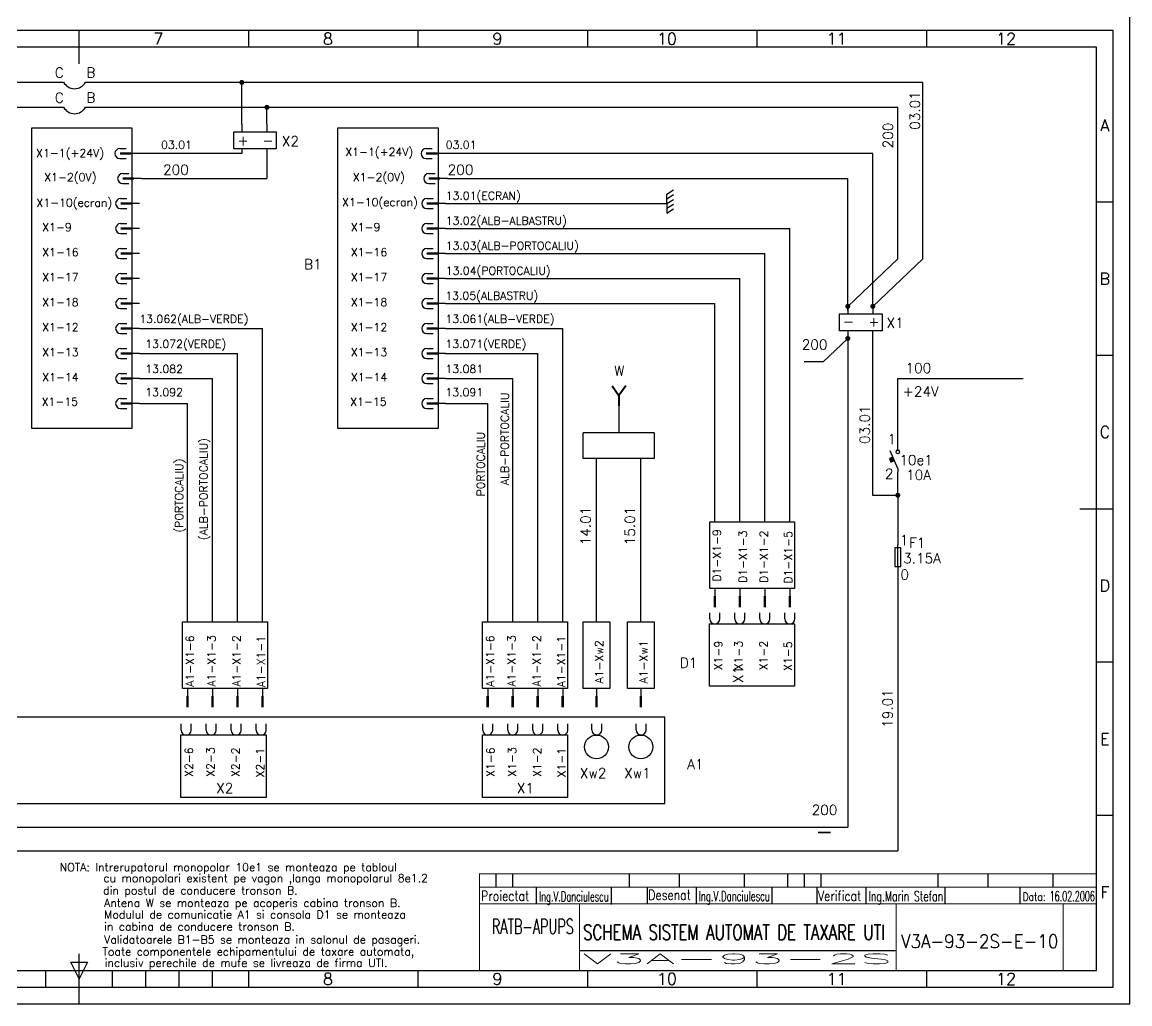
# Model space of a CAD drawing. Header units: millimetres. Extents: x 779 to 5457, y 14 to 905.
# Drawn here: x 5125 to 5457.1, y 187.9 to 482.4 of the extents above; entities that cross this region are included whole.
import ezdxf
from ezdxf.enums import TextEntityAlignment as Align

# ---------------------------------------------------------------- set-up
doc = ezdxf.new("R2010")
doc.units = ezdxf.units.MM
doc.layers.add('INDICATOR', color=7, linetype='Continuous')
doc.layers.add('TAG', color=2, linetype='Continuous')
doc.styles.add('ISO', font='SIMPLEX.shx')
doc.styles.add('ISOCP', font='SIMPLEX.SHX')
doc.styles.add('ROMANS', font='ROMANS.shx', dxfattribs={"width": 0.8})

# ---------------------------------------------------------------- blocks, each defined once
blk = doc.blocks.new('indic-el')
at = {"layer": 'INDICATOR', "color": 1}
for p, q in [((-180, 25), (-180, 29)), ((-175, 25), (-175, 29)), ((-140, 25), (-140, 29)), ((-125, 25), (-125, 29)), ((-105.5, 25), (-105.5, 29)), ((-87.5, 25), (-87.5, 29)), ((-82.5, 25), (-82.5, 29)), ((-47.5, 25), (-47.5, 29)), ((-32.5, 25), (-32.5, 29)), ((-13, 25), (-13, 29)), ((-167.9, 20), (-167.9, 25)), ((-145.42, 19.8), (-145.42, 24.8)), ((-134.65, 20.08), (-134.65, 25.08)), ((-119.93, 20), (-119.93, 25)), ((-97.19, 20), (-97.19, 25)), ((-83.77, 20), (-83.77, 25)), ((-69.03, 20), (-69.03, 25)), ((-45.33, 20), (-45.33, 25)), ((-22.83, 20), (-22.83, 25)), ((-155, 6), (-60, 6))]:
    blk.add_line(p, q, dxfattribs=at)
at = {"layer": 'INDICATOR'}
blk.add_line((-92.5, 25), (-92.5, 29), dxfattribs=at)
at = {"layer": 'INDICATOR', "const_width": 0.3, "flags": 128}
for points in [[(0, 29), (-185, 29), (-185, 0)], [(0, 25), (-185, 25)], [(0, 20), (-185, 20)], [(-155, 0), (-155, 20)], [(-60, 0), (-60, 20)], [(-10, 0), (-10, 20)]]:
    blk.add_lwpolyline(points, dxfattribs=at)
at = {"layer": 'INDICATOR', "color": 1, "style": 'ROMANS', "width": 0.8}
for s, height, p in [('Proiectat', 3, (-184.48, 20.88)), ('Desenat', 3, (-134.37, 21.17)), ('Verificat', 3, (-83.49, 20.88)), ('Data:', 2.5, (-22.15, 20.88))]:
    blk.add_text(s, height=height, dxfattribs=at).set_placement(p)
at = {"layer": 'INDICATOR', "style": 'ROMANS', "width": 0.570908}
blk.add_text('RATB-APUPS', height=4.5, dxfattribs=at).set_placement((-181.28, 10.96), (-156.69, 10.96), align=Align.FIT)
at = {"layer": 'INDICATOR', "color": 1, "style": 'ROMANS'}
for tag, height, width, p, p2 in [('PROIECTAT', 3, 0.908325, (-167.12, 20.74), (-146.23, 20.74)), ('DESENAT', 3, 1.116423, (-119.25, 20.84), (-97.88, 20.84)), ('VERIFICAT', 3, 1.074468, (-68.34, 20.8), (-45.93, 20.8)), ('DATA', 3, 1.321041, (-14.04, 20.81), (-0.45, 20.81)), ('NUME_DESEN', 4.5, 2.080219, (-153.9, 9.22), (-61.18, 9.22)), ('NUMAR', 4, 2.383056, (-58.61, 6.76), (-11.4, 6.76)), ('ANS', 3, 11.421134, (-154.04, 2.01), (-61.04, 2.01))]:
    blk.add_attdef(tag, text='', height=height, dxfattribs=dict(at, width=width)).set_placement(p, p2, align=Align.FIT)
blk = doc.blocks.new('3a4')
at = {"color": 70}
for p, q in [((-315, 282), (-315, 292)), ((-264.19, 287), (-264.19, 292)), ((-213.36, 287), (-213.36, 292)), ((-162.53, 287), (-162.53, 292)), ((-111.7, 287), (-111.7, 292)), ((-60.87, 287), (-60.87, 292)), ((-5, 240.5), (-10, 240.5)), ((-5, 194.5), (-10, 194.5)), ((-15, 148.5), (-5, 148.5)), ((-5, 102.5), (-10, 102.5)), ((-5, 56.5), (-10, 56.5)), ((-315, 10), (-315, 15)), ((-325, 5), (-325, 10)), ((-315, 7.5), (-317.5, 12.5)), ((-317.5, 12.5), (-312.5, 12.5)), ((-312.5, 12.5), (-315, 7.5)), ((-315, 0), (-315, 10)), ((-305, 5), (-305, 10)), ((-295, 5), (-295, 10)), ((-285, 5), (-285, 10)), ((-275, 5), (-275, 10)), ((-264.19, 5), (-264.19, 10)), ((-264.19, 5), (-264.19, 10)), ((-213.36, 5), (-213.36, 10)), ((-162.53, 5), (-162.53, 10)), ((-111.7, 5), (-111.7, 10)), ((-60.87, 5), (-60.87, 10))]:
    blk.add_line(p, q, dxfattribs=at)
at = {"color": 240}
for points in [[(0, 0), (0, 297), (-630, 297), (-630, 0)], [(-5, 5), (-5, 292), (-625, 292), (-625, 5)]]:
    blk.add_lwpolyline(points, close=True, dxfattribs=at)
at = {"color": 70}
blk.add_lwpolyline([(-620, 287), (-620, 10), (-10, 10), (-10, 287)], close=True, dxfattribs=at)
at = {"color": 50, "style": 'ISO'}
for s, p in [('7', (-291.27, 289.5)), ('8', (-240.44, 289.5)), ('9', (-189.61, 289.5)), ('10', (-138.78, 289.5)), ('11', (-87.95, 289.5)), ('12', (-37.12, 289.5)), ('A', (-7.5, 263.5)), ('B', (-7.5, 217.5)), ('C', (-7.5, 171.5)), ('D', (-7.5, 125.5)), ('E', (-7.5, 79.5)), ('F', (-7.5, 33.5)), ('8', (-240.44, 7.5)), ('9', (-189.61, 7.5)), ('10', (-138.78, 7.5)), ('11', (-87.95, 7.5)), ('12', (-37.12, 7.5))]:
    blk.add_text(s, height=3.5, dxfattribs=at).set_placement(p, align=Align.MIDDLE)

msp = doc.modelspace()

# ---------------------------------------------------------------- linework, layer by layer
at = {"color": 2}
for p, q in [((5318.29, 430.88), (5320.33, 432.12)), ((5318.29, 428.02), (5318.29, 430.88)), ((5318.29, 429.45), (5320.33, 430.69)), ((5318.29, 428.02), (5320.34, 429.26)), ((5318.29, 428.02), (5318.29, 425.17)), ((5318.29, 426.6), (5320.34, 427.84)), ((5318.3, 425.17), (5320.34, 426.41))]:
    msp.add_line(p, q, dxfattribs=at)
at = {"layer": 'TAG', "linetype": 'Continuous'}
for p, q in [((5100.88, 464.42), (5137.47, 464.41)), ((5144.05, 464.4), (5196.35, 464.39)), ((5190.9, 451.85), (5190.9, 464.36)), ((5196.35, 464.39), (5395.07, 464.39)), ((5395.07, 420.52), (5395.07, 464.39)), ((5107.77, 456.89), (5137.47, 456.89)), ((5144.05, 456.89), (5387.57, 456.89)), ((5198.4, 451.85), (5198.4, 456.89)), ((5203.01, 456.89), (5206.31, 456.89)), ((5387.57, 420.52), (5387.57, 456.89)), ((5190.9, 443.02), (5159.96, 443.02)), ((5190.9, 444.43), (5190.9, 443.02)), ((5198.4, 444.43), (5198.4, 435.52)), ((5380.07, 443.02), (5251.74, 443.02)), ((5380.07, 420.52), (5380.07, 443.02)), ((5160.78, 435.52), (5198.4, 435.52)), ((5252.56, 435.52), (5372.57, 435.52)), ((5372.57, 420.52), (5372.57, 435.52)), ((5251.96, 428.02), (5318.29, 428.02)), ((5251.96, 420.52), (5355.19, 420.52)), ((5355.19, 332.56), (5355.19, 420.52)), ((5372.57, 396.01), (5372.57, 420.52)), ((5380.07, 397.18), (5380.07, 420.52)), ((5387.57, 411.43), (5387.57, 420.52)), ((5395.07, 411.43), (5395.07, 420.52)), ((5251.96, 413.02), (5347.69, 413.02)), ((5347.69, 332.56), (5347.69, 413.02)), ((5372.57, 397.18), (5387.57, 411.43)), ((5380.07, 397.18), (5395.07, 411.43)), ((5251.96, 405.52), (5340.19, 405.52)), ((5340.19, 332.56), (5340.19, 405.52)), ((5251.96, 398.02), (5332.69, 398.02)), ((5332.69, 332.56), (5332.69, 398.02)), ((5160.17, 390.52), (5197.11, 390.52)), ((5197.11, 356.03), (5197.11, 390.52)), ((5251.96, 390.52), (5287.11, 390.52)), ((5287.11, 327.16), (5287.11, 390.52)), ((5372.57, 389.8), (5372.57, 240.96)), ((5380.02, 389.8), (5380.02, 340.51)), ((5365.15, 380.51), (5372.57, 387.55)), ((5160.17, 383.02), (5189.61, 383.02)), ((5189.61, 348.53), (5189.61, 383.02)), ((5251.96, 383.02), (5279.61, 383.02)), ((5279.61, 327.16), (5279.61, 383.02)), ((5365.15, 380.51), (5359.53, 380.51)), ((5160.17, 375.52), (5182.11, 375.52)), ((5182.11, 341.03), (5182.11, 375.52)), ((5251.96, 375.52), (5272.11, 375.52)), ((5272.11, 327.16), (5272.11, 375.52)), ((5387.57, 354.95), (5387.57, 375.53)), ((5387.57, 375.53), (5425.19, 375.53)), ((5160.17, 368.02), (5174.61, 368.02)), ((5174.61, 333.53), (5174.61, 368.02)), ((5251.96, 368.02), (5264.61, 368.02)), ((5264.61, 327.16), (5264.61, 368.02)), ((5303.93, 367.21), (5303.93, 359.27)), ((5293.21, 351.55), (5293.21, 359.27)), ((5314.54, 359.27), (5293.21, 359.27)), ((5314.54, 359.27), (5314.54, 351.55)), ((5197.11, 327.16), (5197.11, 356.03)), ((5387.57, 348.57), (5385.32, 353.82)), ((5387.1, 354.01), (5388.04, 354.01)), ((5387.57, 354.01), (5387.57, 354.95)), ((5387.57, 354.01), (5387.57, 354.95)), ((5314.54, 351.55), (5293.21, 351.55)), ((5297.23, 302.55), (5297.23, 351.55)), ((5310.52, 302.55), (5310.52, 351.55)), ((5189.61, 327.16), (5189.61, 348.53)), ((5387.57, 348.57), (5387.57, 347.45)), ((5387.57, 348.39), (5387.57, 347.45)), ((5387.57, 340.51), (5387.57, 347.45)), ((5182.11, 327.16), (5182.11, 341.03)), ((5380.02, 340.51), (5387.94, 340.51)), ((5387.57, 340.13), (5387.57, 325.69)), ((5174.61, 327.16), (5174.61, 333.53)), ((5331.17, 312.5), (5331.17, 332.56)), ((5331.17, 332.56), (5356.64, 332.56)), ((5356.64, 332.56), (5356.64, 312.5)), ((5174.61, 302.55), (5174.61, 327.16)), ((5182.11, 302.55), (5182.11, 327.16)), ((5189.61, 302.55), (5189.61, 327.16)), ((5197.11, 302.55), (5197.11, 327.16)), ((5264.61, 302.55), (5264.61, 327.16)), ((5272.11, 302.55), (5272.11, 327.16)), ((5279.61, 302.55), (5279.61, 327.16)), ((5287.11, 302.55), (5287.11, 327.16)), ((5387.57, 324.75), (5387.57, 325.69)), ((5387.57, 319.13), (5387.57, 324.75)), ((5387.57, 319.13), (5387.57, 318.19)), ((5387.57, 318.19), (5387.57, 233.86)), ((5356.64, 312.5), (5331.17, 312.5)), ((5293.21, 282.54), (5293.21, 302.55)), ((5293.21, 302.55), (5301.25, 302.55)), ((5301.25, 302.55), (5301.25, 282.54)), ((5306.5, 282.54), (5306.5, 302.55)), ((5306.5, 302.55), (5314.54, 302.55)), ((5314.54, 302.55), (5314.54, 282.54)), ((5174.61, 282.54), (5174.61, 282.61)), ((5182.11, 282.54), (5182.11, 282.61)), ((5189.61, 282.54), (5189.61, 282.61)), ((5197.11, 282.54), (5197.11, 282.58)), ((5264.61, 282.54), (5264.61, 282.61)), ((5272.11, 282.54), (5272.11, 282.61)), ((5279.61, 282.54), (5279.61, 282.61)), ((5287.11, 282.54), (5287.11, 282.58)), ((5301.25, 282.54), (5293.21, 282.54)), ((5314.54, 282.54), (5306.5, 282.54)), ((5317.71, 273.93), (4870.88, 273.93)), ((5317.71, 248.05), (5317.71, 273.93)), ((4870.88, 248.05), (5317.71, 248.05)), ((4865.61, 240.96), (5372.57, 240.96)), ((4857.6, 233.86), (5387.57, 233.86))]:
    msp.add_line(p, q, dxfattribs=at)
at = {"layer": 'TAG', "linetype": 'Continuous', "const_width": 0.75}
for points in [[(5190.53, 464.36, 1), (5191.28, 464.36, 1)], [(5198.02, 456.89, 1), (5198.77, 456.89, 1)], [(5372.19, 397.18, 1), (5372.94, 397.18, 1)], [(5379.69, 397.18, 1), (5380.44, 397.18, 1)], [(5372.19, 387.55, -1), (5372.94, 387.55, -1)], [(5387.19, 340.51, 1), (5387.94, 340.51, 1)]]:
    msp.add_lwpolyline(points, format="xyb", close=True, dxfattribs=at)
at = {"layer": 'TAG', "linetype": 'Continuous', "flags": 128}
for points in [[(5190.9, 451.85), (5190.9, 449.6)], [(5198.4, 451.85), (5198.4, 449.6)], [(5154.33, 444.52), (5156.21, 444.52)], [(5159.96, 443.02), (5157.71, 443.02)], [(5246.12, 444.52), (5247.99, 444.52)], [(5251.74, 443.02), (5249.49, 443.02)], [(5154.33, 441.52), (5156.21, 441.52)], [(5246.12, 441.52), (5247.99, 441.52)], [(5155.15, 437.02), (5157.03, 437.02)], [(5160.78, 435.52), (5158.53, 435.52)], [(5246.93, 437.02), (5248.81, 437.02)], [(5252.56, 435.52), (5250.31, 435.52)], [(5155.15, 434.02), (5157.03, 434.02)], [(5246.93, 434.02), (5248.81, 434.02)], [(5154.55, 429.52), (5156.42, 429.52)], [(5246.33, 429.52), (5248.21, 429.52)], [(5154.55, 426.52), (5156.42, 426.52)], [(5160.17, 428.02), (5157.92, 428.02)], [(5246.33, 426.52), (5248.21, 426.52)], [(5251.96, 428.02), (5249.71, 428.02)], [(5154.55, 422.02), (5156.42, 422.02)], [(5246.33, 422.02), (5248.21, 422.02)], [(5154.55, 419.02), (5156.42, 419.02)], [(5160.17, 420.52), (5157.92, 420.52)], [(5246.33, 419.02), (5248.21, 419.02)], [(5251.96, 420.52), (5249.71, 420.52)], [(5154.55, 414.52), (5156.42, 414.52)], [(5160.17, 413.02), (5157.92, 413.02)], [(5246.33, 414.52), (5248.21, 414.52)], [(5251.96, 413.02), (5249.71, 413.02)], [(5154.55, 411.52), (5156.42, 411.52)], [(5246.33, 411.52), (5248.21, 411.52)], [(5154.55, 407.02), (5156.42, 407.02)], [(5160.17, 405.52), (5157.92, 405.52)], [(5246.33, 407.02), (5248.21, 407.02)], [(5251.96, 405.52), (5249.71, 405.52)], [(5154.55, 404.02), (5156.42, 404.02)], [(5246.33, 404.02), (5248.21, 404.02)], [(5154.55, 399.52), (5156.42, 399.52)], [(5246.33, 399.52), (5248.21, 399.52)], [(5154.55, 396.52), (5156.42, 396.52)], [(5160.17, 398.02), (5157.92, 398.02)], [(5246.33, 396.52), (5248.21, 396.52)], [(5251.96, 398.02), (5249.71, 398.02)], [(5372.57, 397.18), (5372.57, 394.93)], [(5380.07, 397.18), (5380.07, 394.93)], [(5154.55, 392.02), (5156.42, 392.02)], [(5246.33, 392.02), (5248.21, 392.02)], [(5154.55, 389.02), (5156.42, 389.02)], [(5160.17, 390.52), (5157.92, 390.52)], [(5246.33, 389.02), (5248.21, 389.02)], [(5251.96, 390.52), (5249.71, 390.52)], [(5154.55, 384.52), (5156.42, 384.52)], [(5160.17, 383.02), (5157.92, 383.02)], [(5246.33, 384.52), (5248.21, 384.52)], [(5251.96, 383.02), (5249.71, 383.02)], [(5154.55, 381.52), (5156.42, 381.52)], [(5246.33, 381.52), (5248.21, 381.52)], [(5154.55, 377.02), (5156.42, 377.02)], [(5160.17, 375.52), (5157.92, 375.52)], [(5246.33, 377.02), (5248.21, 377.02)], [(5251.96, 375.52), (5249.71, 375.52)], [(5154.55, 374.02), (5156.42, 374.02)], [(5246.33, 374.02), (5248.21, 374.02)], [(5154.55, 369.52), (5156.42, 369.52)], [(5246.33, 369.52), (5248.21, 369.52)], [(5154.55, 366.52), (5156.42, 366.52)], [(5160.17, 368.02), (5157.92, 368.02)], [(5246.33, 366.52), (5248.21, 366.52)], [(5251.96, 368.02), (5249.71, 368.02)], [(5332.69, 312.54), (5332.69, 310.29)], [(5340.19, 312.54), (5340.19, 310.29)], [(5347.69, 312.54), (5347.69, 310.29)], [(5355.19, 312.54), (5355.19, 310.29)], [(5331.19, 303.42), (5331.19, 305.29)], [(5334.19, 303.42), (5334.19, 305.29)], [(5338.69, 303.42), (5338.69, 305.29)], [(5341.69, 303.42), (5341.69, 305.29)], [(5346.19, 303.42), (5346.19, 305.29)], [(5349.19, 303.42), (5349.19, 305.29)], [(5353.69, 303.42), (5353.69, 305.29)], [(5356.69, 303.42), (5356.69, 305.29)], [(5174.61, 282.54), (5174.61, 280.29)], [(5182.11, 282.54), (5182.11, 280.29)], [(5189.61, 282.54), (5189.61, 280.29)], [(5197.11, 282.54), (5197.11, 280.29)], [(5264.61, 282.54), (5264.61, 280.29)], [(5272.11, 282.54), (5272.11, 280.29)], [(5279.61, 282.54), (5279.61, 280.29)], [(5287.11, 282.54), (5287.11, 280.29)], [(5297.23, 282.54), (5297.23, 280.29)], [(5310.52, 282.54), (5310.52, 280.29)], [(5172.7, 270.07), (5172.7, 271.95)], [(5175.7, 270.07), (5175.7, 271.95)], [(5180.2, 270.07), (5180.2, 271.95)], [(5183.2, 270.07), (5183.2, 271.95)], [(5187.7, 270.07), (5187.7, 271.95)], [(5190.7, 270.07), (5190.7, 271.95)], [(5195.2, 270.07), (5195.2, 271.95)], [(5198.2, 270.07), (5198.2, 271.95)], [(5263.11, 270.07), (5263.11, 271.95)], [(5266.11, 270.07), (5266.11, 271.95)], [(5270.61, 270.07), (5270.61, 271.95)], [(5273.61, 270.07), (5273.61, 271.95)], [(5278.11, 270.07), (5278.11, 271.95)], [(5281.11, 270.07), (5281.11, 271.95)], [(5285.61, 270.07), (5285.61, 271.95)], [(5288.61, 270.07), (5288.61, 271.95)], [(5295.8, 270.1), (5295.8, 271.97)], [(5298.8, 270.1), (5298.8, 271.97)], [(5309.09, 270.1), (5309.09, 271.97)], [(5312.09, 270.1), (5312.09, 271.97)]]:
    msp.add_lwpolyline(points, dxfattribs=at)
at = {"layer": 'TAG', "linetype": 'Continuous'}
for points in [[(5127.92, 450.71), (5157.92, 450.71), (5157.92, 360.52), (5127.92, 360.52)], [(5188.45, 449.56), (5201.18, 449.56), (5201.18, 444.43), (5188.45, 444.43)], [(5219.71, 450.71), (5249.71, 450.71), (5249.71, 360.52), (5219.71, 360.52)], [(5370.12, 394.93), (5382.85, 394.93), (5382.85, 389.8), (5370.12, 389.8)], [(5173.09, 302.55), (5198.56, 302.55), (5198.56, 282.54), (5173.09, 282.54)], [(5263.09, 302.55), (5288.56, 302.55), (5288.56, 282.54), (5263.09, 282.54)], [(5331.09, 301.95), (5356.64, 301.95), (5356.64, 283.22), (5331.09, 283.22)], [(5172.59, 268.6), (5198.14, 268.6), (5198.14, 249.87), (5172.59, 249.87)], [(5263.01, 268.6), (5288.56, 268.6), (5288.56, 249.87), (5263.01, 249.87)]]:
    msp.add_lwpolyline(points, close=True, dxfattribs=at)
at = {"layer": 'TAG', "linetype": 'Continuous', "flags": 128}
for points, const_width in [([(5157.71, 443.02), (5154.33, 443.02)], 0.75), ([(5249.49, 443.02), (5246.12, 443.02)], 0.75), ([(5158.53, 435.52), (5155.15, 435.52)], 0.75), ([(5250.31, 435.52), (5246.93, 435.52)], 0.75), ([(5157.92, 428.02), (5154.55, 428.02)], 0.75), ([(5249.71, 428.02), (5246.33, 428.02)], 0.75), ([(5157.92, 420.52), (5154.55, 420.52)], 0.75), ([(5249.71, 420.52), (5246.33, 420.52)], 0.75), ([(5157.92, 413.02), (5154.55, 413.02)], 0.75), ([(5249.71, 413.02), (5246.33, 413.02)], 0.75), ([(5157.92, 405.52), (5154.55, 405.52)], 0.75), ([(5249.71, 405.52), (5246.33, 405.52)], 0.75), ([(5157.92, 398.02), (5154.55, 398.02)], 0.75), ([(5249.71, 398.02), (5246.33, 398.02)], 0.75), ([(5157.92, 390.52), (5154.55, 390.52)], 0.75), ([(5249.71, 390.52), (5246.33, 390.52)], 0.75), ([(5157.92, 383.02), (5154.55, 383.02)], 0.75), ([(5249.71, 383.02), (5246.33, 383.02)], 0.75), ([(5157.92, 375.52), (5154.55, 375.52)], 0.75), ([(5249.71, 375.52), (5246.33, 375.52)], 0.75), ([(5157.92, 368.02), (5154.55, 368.02)], 0.75), ([(5249.71, 368.02), (5246.33, 368.02)], 0.75), ([(5332.69, 310.29), (5332.69, 306.91)], 0.75), ([(5340.19, 310.29), (5340.19, 306.91)], 0.75), ([(5347.69, 310.29), (5347.69, 306.91)], 0.75), ([(5355.19, 310.29), (5355.19, 306.91)], 0.75), ([(5174.61, 280.29), (5174.61, 276.91)], 0.75), ([(5182.11, 280.29), (5182.11, 276.91)], 0.75), ([(5189.61, 280.29), (5189.61, 276.91)], 0.75), ([(5197.11, 280.29), (5197.11, 276.91)], 0.75), ([(5264.61, 280.29), (5264.61, 276.91)], 0.75), ([(5272.11, 280.29), (5272.11, 276.91)], 0.75), ([(5279.61, 280.29), (5279.61, 276.91)], 0.75), ([(5287.11, 280.29), (5287.11, 276.91)], 0.75), ([(5297.23, 280.29), (5297.23, 276.91)], 0.75), ([(5310.52, 280.29), (5310.52, 276.91)], 0.75), ([(5363.65, 239.37), (5367.4, 239.37)], 0.5)]:
    msp.add_lwpolyline(points, dxfattribs=dict(at, const_width=const_width))
for points in [[(5386.58, 350.91), (5386.11, 351.97), (5385.05, 351.5), (5385.52, 350.43)], [(5386.63, 324.75), (5386.63, 319.13), (5388.51, 319.13), (5388.51, 324.75)]]:
    msp.add_lwpolyline(points, close=True, dxfattribs=at)
at = {"layer": 'TAG', "linetype": 'Continuous'}
for centre, radius in [((5387.56, 353.49), 0.518), ((5297.23, 265.01), 3.57), ((5310.52, 265.01), 3.57)]:
    msp.add_circle(centre, radius, dxfattribs=at)
for centre, radius, start, end in [((5140.76, 466.25), 3.77, 209.3408, 330.6234), ((5140.76, 458.74), 3.77, 209.3408, 330.6234), ((5154.33, 443.02), 1.5, 90, 270), ((5246.12, 443.02), 1.5, 90, 270), ((5155.15, 435.52), 1.5, 90, 270), ((5246.93, 435.52), 1.5, 90, 270), ((5154.55, 428.02), 1.5, 90, 270), ((5246.33, 428.02), 1.5, 90, 270), ((5154.55, 420.52), 1.5, 90, 270), ((5246.33, 420.52), 1.5, 90, 270), ((5154.55, 413.02), 1.5, 90, 270), ((5246.33, 413.02), 1.5, 90, 270), ((5154.55, 405.52), 1.5, 90, 270), ((5246.33, 405.52), 1.5, 90, 270), ((5154.55, 398.02), 1.5, 90, 270), ((5246.33, 398.02), 1.5, 90, 270), ((5154.55, 390.52), 1.5, 90, 270), ((5246.33, 390.52), 1.5, 90, 270), ((5154.55, 383.02), 1.5, 90, 270), ((5246.33, 383.02), 1.5, 90, 270), ((5154.55, 375.52), 1.5, 90, 270), ((5246.33, 375.52), 1.5, 90, 270), ((5154.55, 368.02), 1.5, 90, 270), ((5246.33, 368.02), 1.5, 90, 270), ((5332.69, 303.42), 1.5, 180, 0), ((5340.19, 303.42), 1.5, 180, 0), ((5347.69, 303.42), 1.5, 180, 0), ((5355.19, 303.42), 1.5, 180, 0), ((5174.2, 270.07), 1.5, 180, 0), ((5181.7, 270.07), 1.5, 180, 0), ((5189.2, 270.07), 1.5, 180, 0), ((5196.7, 270.07), 1.5, 180, 0), ((5264.61, 270.07), 1.5, 180, 0), ((5272.11, 270.07), 1.5, 180, 0), ((5279.61, 270.07), 1.5, 180, 0), ((5287.11, 270.07), 1.5, 180, 0), ((5297.3, 270.1), 1.5, 180, 0), ((5310.59, 270.1), 1.5, 180, 0)]:
    msp.add_arc(centre, radius, start, end, dxfattribs=at)
msp.add_solid([(5385.52, 350.43), (5385.05, 351.5), (5386.58, 350.91), (5386.11, 351.97)], dxfattribs=at)

# ---------------------------------------------------------------- block references
at = {"color": 1}
msp.add_blockref('3a4', (5457.14, 187.94), dxfattribs=at)
ref = msp.add_blockref('indic-el', (5447.12, 197.94), dxfattribs=at)
ref.add_attrib('NUME_DESEN', 'SCHEMA SISTEM AUTOMAT DE TAXARE UTI ', dxfattribs={"layer": 'INDICATOR', "color": 1, "height": 4.5, "style": 'ROMANS', "width": 0.626173}).set_placement((5293.22, 207.16), (5385.94, 207.16), align=Align.FIT)
ref.add_attrib('ANS', 'V3A-93-2S', dxfattribs={"layer": 'INDICATOR', "color": 1, "height": 3, "style": 'ROMANS', "width": 3.518944}).set_placement((5293.08, 199.95), (5386.08, 199.95), align=Align.FIT)
ref.add_attrib('NUMAR', 'V3A-93-2S-E-10', dxfattribs={"layer": 'INDICATOR', "color": 1, "height": 4, "style": 'ROMANS', "width": 0.83729}).set_placement((5388.51, 204.7), (5435.72, 204.7), align=Align.FIT)
ref.add_attrib('DESENAT', 'Ing.V.Danciulescu', dxfattribs={"layer": 'INDICATOR', "color": 1, "height": 3, "style": 'ROMANS', "width": 0.566669}).set_placement((5327.87, 218.78), (5349.24, 218.78), align=Align.FIT)
ref.add_attrib('VERIFICAT', 'Ing.Marin Stefan', dxfattribs={"layer": 'INDICATOR', "color": 1, "height": 3, "style": 'ROMANS', "width": 0.612783}).set_placement((5378.78, 218.74), (5401.19, 218.74), align=Align.FIT)
ref.add_attrib('DATA', '16.02.2006', dxfattribs={"layer": 'INDICATOR', "color": 1, "height": 3, "style": 'ROMANS', "width": 0.537373}).set_placement((5433.08, 218.75), (5446.67, 218.75), align=Align.FIT)
ref.add_attrib('PROIECTAT', 'Ing.V.Danciulescu', dxfattribs={"layer": 'INDICATOR', "color": 1, "height": 3, "style": 'ROMANS', "width": 0.553941}).set_placement((5280, 218.68), (5300.89, 218.68), align=Align.FIT)

# ---------------------------------------------------------------- texts
at = {"layer": 'TAG', "linetype": 'Continuous', "style": 'ISOCP'}
for s, height, p in [('C', 3, (5134.83, 465.8)), ('B', 3, (5144.26, 465.82)), ('C', 3, (5134.83, 458.28)), ('B', 3, (5144.26, 458.3)), ('X2', 3, (5202.88, 445.22)), ('X1-1(+24V)', 2.4, (5221.93, 442.29)), ('X1-1(+24V)', 2.4, (5129.23, 441.97)), ('X1-2(0V)', 2.4, (5131.67, 434.73)), ('X1-2(0V)', 2.4, (5224.19, 434.73)), ('X1-10(ecran)', 2.4, (5129.31, 427.08)), ('X1-10(ecran)', 2.4, (5220.96, 427.23)), ('X1-9', 2.4, (5131.06, 419.73)), ('X1-9', 2.4, (5223.59, 419.73)), ('X1-16', 2.4, (5131.06, 412.23)), ('X1-16', 2.4, (5223.59, 412.23)), ('B1', 3, (5209.52, 408.29)), ('X1-17', 2.4, (5131.06, 404.73)), ('X1-17', 2.4, (5223.59, 404.73)), ('X1-18', 2.4, (5131.06, 397.23)), ('X1-18', 2.4, (5223.59, 397.23)), ('X1-12', 2.4, (5131.06, 389.73)), ('X1-12', 2.4, (5223.59, 389.73)), ('X1', 3, (5384.22, 390.69)), ('X1-13', 2.4, (5131.06, 382.23)), ('X1-13', 2.4, (5223.59, 382.23)), ('W ', 3, (5302.53, 376.31)), ('100', 3, (5389.87, 377.18)), ('X1-14', 2.4, (5131.06, 374.73)), ('X1-14', 2.4, (5223.59, 374.73)), ('Y', 6, (5301.63, 367.29)), ('+24V ', 3, (5389.04, 370.15)), (' X1-15', 2.4, (5129.23, 367.38)), (' X1-15', 2.4, (5221.76, 367.38)), ('1', 3, (5384.5, 355.86)), ('10e1', 3, (5388.03, 349.58)), ('2', 3, (5383.71, 345.47)), ('10A', 3, (5390.06, 345.11)), ('D1', 3, (5322.23, 288.75)), ('A1', 3, (5324.43, 258.31)), ('Xw2', 3, (5292.24, 255.67)), ('Xw1', 3, (5305.53, 255.67)), ('X2', 3, (5183.19, 251.15)), ('X1', 3, (5273.33, 251.15)), ('NOTA: Intrerupatorul monopolar 10e1 se monteaza pe tabloul ', 2.4, (5136.27, 227.73)), ('cu monopolari existent pe vagon ,langa monopolarul 8e1.2', 2.4, (5149.39, 224.48)), ('din postul de conducere tronson B.', 2.4, (5149.31, 220.77)), ('Antena W se monteaza pe acoperis cabina tronson B.', 2.4, (5149.61, 217)), ('Modulul de comunicatie A1 si consola D1 se monteaza', 2.4, (5149.61, 213.53)), ('in cabina de conducere tronson B.', 2.4, (5149.61, 209.91)), ('Validatoarele B1-B5 se monteaza in salonul de pasageri.', 2.4, (5149.61, 206)), ('Toate componentele echipamentului de taxare automata,', 2.4, (5149.1, 202.4)), ('inclusiv perechile de mufe se livreaza de firma UTI.', 2.4, (5149.78, 199.03))]:
    msp.add_text(s, height=height, dxfattribs=at).set_placement(p)
for s, height, p in [('D1-X1-9', 2.4, (5334.54, 314.59)), ('D1-X1-3', 2.4, (5342.33, 314.19)), ('D1-X1-2', 2.4, (5348.57, 314.19)), (' D1-X1-5', 2.4, (5355.92, 312.36)), ('A1-X1-6', 2.4, (5176.53, 283.06)), ('A1-X1-3', 2.4, (5182.99, 283.09)), ('A1-X1-2', 2.4, (5190.49, 283.09)), (' A1-X1-1', 2.4, (5197.84, 281.26)), ('A1-X1-6', 2.4, (5266.53, 283.06)), ('A1-X1-3', 2.4, (5272.99, 283.09)), ('A1-X1-2', 2.4, (5280.49, 283.09)), (' A1-X1-1', 2.4, (5287.84, 281.26)), ('A1-Xw2', 2.4, (5299.24, 284.05)), ('A1-Xw1', 2.4, (5312.53, 284.05)), ('X1-9', 2.4, (5334.95, 288)), ('X1-3', 2.4, (5340.99, 288)), ('X1-2', 2.4, (5348.49, 288)), (' X1-5', 2.4, (5355.84, 286.16)), ('X1', 3, (5341.24, 284.19)), ('X2-6', 2.4, (5176.23, 256.03)), ('X2-3', 2.4, (5182.7, 256.07)), ('X2-2', 2.4, (5190.2, 255.99)), (' X2-1', 2.4, (5197.55, 254.23)), ('X1-6', 2.4, (5266.65, 256.03)), ('X1-3', 2.4, (5273.11, 256.07)), ('X1-2', 2.4, (5280.61, 255.99)), (' X1-1', 2.4, (5287.96, 254.23))]:
    msp.add_text(s, height=height, rotation=90, dxfattribs=at).set_placement(p)
for tag, p, height in [('03.01', (5394.18, 450.13), 3), ('200', (5386.12, 444.58), 3), ('ALB-PORTOCALIU', (5270.92, 343.55), 2.4), ('03.01', (5379.15, 355.89), 3), ('PORTOCALIU', (5263.71, 340.17), 2.4), ('(ALB-PORTOCALIU)', (5180.61, 327.03), 2.4), ('(PORTOCALIU)', (5173.28, 329.29), 2.4), ('14.01', (5295.46, 325.5), 3), ('15.01', (5308.74, 325.5), 3), ('19.01', (5386.02, 270.75), 3)]:
    msp.add_attdef(tag, p, '1', height=height, rotation=90, dxfattribs=at)
for tag, p, s, height in [('03.01', (5166.68, 444.44), '1', 2.4), ('+', (5189.6, 445.45), '1', 3), ('-', (5197.05, 445.49), '1', 3), ('03.01', (5252.01, 444.44), '1', 2.4), ('200', (5167.28, 436.68), '1', 3), ('200', (5252.61, 436.68), '1', 3), ('13.01(ECRAN)', (5252.01, 429.18), '1', 2.4), ('13.02(ALB-ALBASTRU)', (5252.01, 421.68), '1', 2.4), ('13.03(ALB-PORTOCALIU)', (5252.01, 414.18), '1', 2.4), ('13.04(PORTOCALIU)', (5252.01, 406.68), '1', 2.4), ('13.05(ALBASTRU)', (5251.89, 399.18), '1', 2.4), ('13.062(ALB-VERDE)', (5160.15, 392.2), '1', 2.4), ('13.061(ALB-VERDE)', (5251.93, 392.2), '1', 2.4), ('-', (5371.11, 391.13), '1', 3), ('+', (5378.73, 391.1), '1', 3), ('13.072(VERDE)', (5161.93, 384.7), '1', 2.4), ('13.071(VERDE)', (5251.93, 384.7), '1', 2.4), ('200', (5358.76, 384.22), '1', 3), ('13.082', (5161.93, 377.2), '1', 2.4), ('13.081', (5251.93, 377.2), '1', 2.4), ('13.092', (5161.93, 370.22), '1', 2.4), ('13.091', (5251.93, 370.22), '1', 2.4), ('1', (5388.16, 325.57), '1', 3), ('F1', (5390.97, 324.76), '100', 3), ('3.15A', (5389.18, 320.1), '100', 3), ('0', (5388.35, 315.23), '2', 3), ('200', (5361.73, 244.62), '1', 3)]:
    msp.add_attdef(tag, p, s, height=height, dxfattribs=at)

doc.saveas('drawing.dxf')
